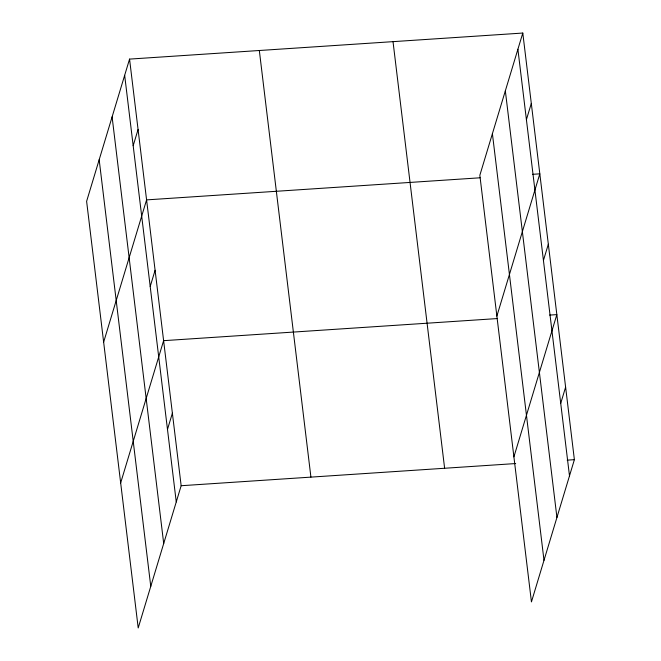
<?xml version="1.0" encoding="UTF-8"?>
<svg xmlns="http://www.w3.org/2000/svg" width="661" height="661" viewBox="0 0 661 661"><rect width="100%" height="100%" fill="white"/><g stroke="black" fill="none" stroke-linecap="round" stroke-linejoin="round"><path stroke-width="0.99" d="M129.556 59.102L86.616 201.332L138.207 627.95L181.155 485.719L129.556 59.102L522.793 33.05L574.384 459.668L531.444 601.898L479.845 175.281L522.793 33.05M133.175 145.701L138.075 129.498M103.645 342.117L146.585 199.886L480.084 177.792M150.204 286.486L155.095 270.275M120.666 482.902L163.614 340.671L497.105 318.577M167.489 429.402L172.381 413.191M526.412 119.649L531.304 103.438M496.874 316.065L539.814 173.835L532.609 174.314M543.433 260.434L548.333 244.223M513.903 456.85L556.843 314.619L549.63 315.09M560.718 403.35L565.609 387.139M181.155 485.719L515.679 463.551M567.171 460.147L574.384 459.668M517.894 49.261L569.493 475.87M505.343 90.846L556.934 517.464M492.404 133.696L543.995 560.305M393.022 41.651L444.622 468.261M259.327 50.509L310.918 477.118M124.665 75.313L176.256 501.93M112.106 116.898L163.705 543.516M99.175 159.747L150.766 586.365"/></g></svg>
